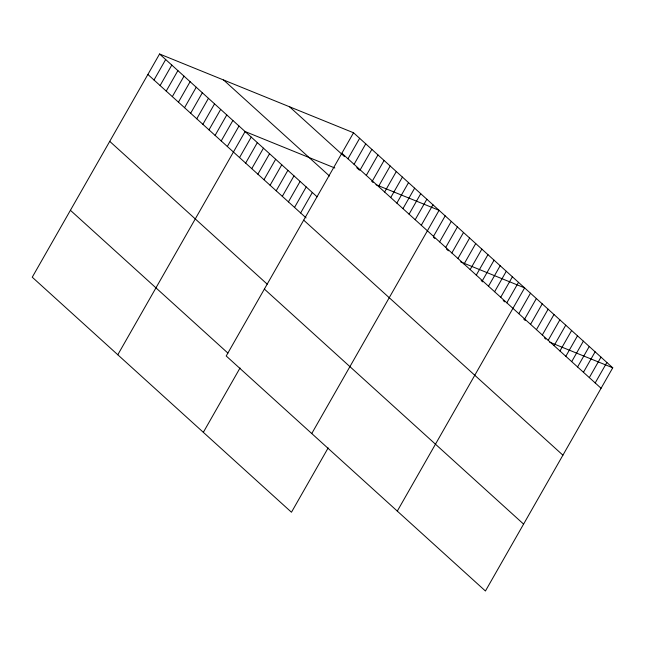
<?xml version="1.0" encoding="UTF-8"?>
<svg xmlns="http://www.w3.org/2000/svg" width="645" height="645" viewBox="0 0 645 645"><rect width="100%" height="100%" fill="white"/><g stroke="black" fill="none" stroke-linecap="round" stroke-linejoin="round"><path stroke-width="0.97" d="M353.533 132.765L226.21 355.984L485.435 591.005L612.75 367.795L353.533 132.765L159.565 53.995L32.25 277.205L291.467 512.235L328.16 447.904M154.002 80.004L165.676 59.534M160.113 85.543L171.788 65.072M166.225 91.082L177.899 70.611M172.336 96.621L184.01 76.15M178.439 102.168L190.122 81.689M184.551 107.707L196.233 87.236M190.662 113.246L202.337 92.775M196.773 118.785L208.448 98.314M202.885 124.324L214.559 103.853M208.996 129.863L220.671 109.392M215.099 135.402L226.782 114.931M221.211 140.941L232.893 120.47M227.322 146.488L238.997 126.009M117.793 354.766L245.108 131.548L334.811 167.982M239.545 157.565L251.219 137.095M245.656 163.104L257.331 142.634M251.768 168.643L263.442 148.173M257.871 174.182L269.554 153.712M263.982 179.721L275.665 159.251M270.094 185.26L281.768 164.789M276.205 190.799L287.88 170.328M282.317 196.346L293.991 175.867M288.428 201.885L300.102 181.414M294.539 207.424L306.214 186.953M300.643 212.963L312.325 192.492M347.961 158.783L359.644 138.304M354.073 164.322L365.755 143.851M203.336 432.319L240.029 367.989M360.184 169.861L371.859 149.39M366.296 175.4L377.97 154.929M372.407 180.939L384.081 160.468M378.518 186.478L390.193 166.007M384.622 192.017L396.304 171.546M390.733 197.555L402.416 177.085M396.844 203.102L408.519 182.624M402.956 208.641L414.63 188.171M409.067 214.18L420.742 193.71M415.178 219.719L426.853 199.249M421.29 225.258L432.964 204.787M311.753 433.537L439.076 210.326L375.979 184.704M433.504 236.336L445.187 215.865M439.616 241.875L451.29 221.404M445.727 247.422L457.402 226.943M451.839 252.961L463.513 232.482M457.95 258.5L469.625 238.029M464.053 264.039L475.736 243.568M470.165 269.578L481.847 249.107M476.276 275.117L487.951 254.646M482.387 280.656L494.062 260.185M488.499 286.195L500.173 265.724M494.61 291.733L506.285 271.263M500.722 297.281L512.396 276.802M506.825 302.819L518.507 282.349M397.296 511.098L524.619 287.888L460.611 261.886M518.814 313.688L530.488 293.209M524.691 319.009L536.366 298.538M530.569 324.338L542.243 303.868M536.438 329.668L548.121 309.197M542.316 334.997L553.99 314.518M548.194 340.318L559.868 319.847M554.071 345.647L565.746 325.177M559.941 350.977L571.623 330.506M565.818 356.298L577.493 335.827M571.696 361.627L583.37 341.157M577.573 366.957L589.248 346.486M583.443 372.286L595.125 351.815M589.32 377.607L600.995 357.137M595.198 382.936L606.872 362.466M549.653 342.173L612.75 367.795M341.858 153.244L601.076 388.266M289.524 106.772L344.519 156.63M356.733 167.708L359.45 170.175M371.673 181.253L373.028 182.487M433.448 237.271L434.811 238.497M446.348 248.962L448.388 250.808M481.17 280.535L482.645 281.865M503.205 300.514L504.672 301.844M523.772 319.154L525.24 320.492M544.332 337.803L545.807 339.133M223.573 79.988L329.482 176.012M159.565 53.995L317.074 196.798M147.89 74.465L306.077 217.889M303.69 220.147L562.908 455.168M109.731 141.368L267.24 284.179M264.377 289.073L523.595 524.103M70.41 210.302L227.919 353.105"/></g></svg>
